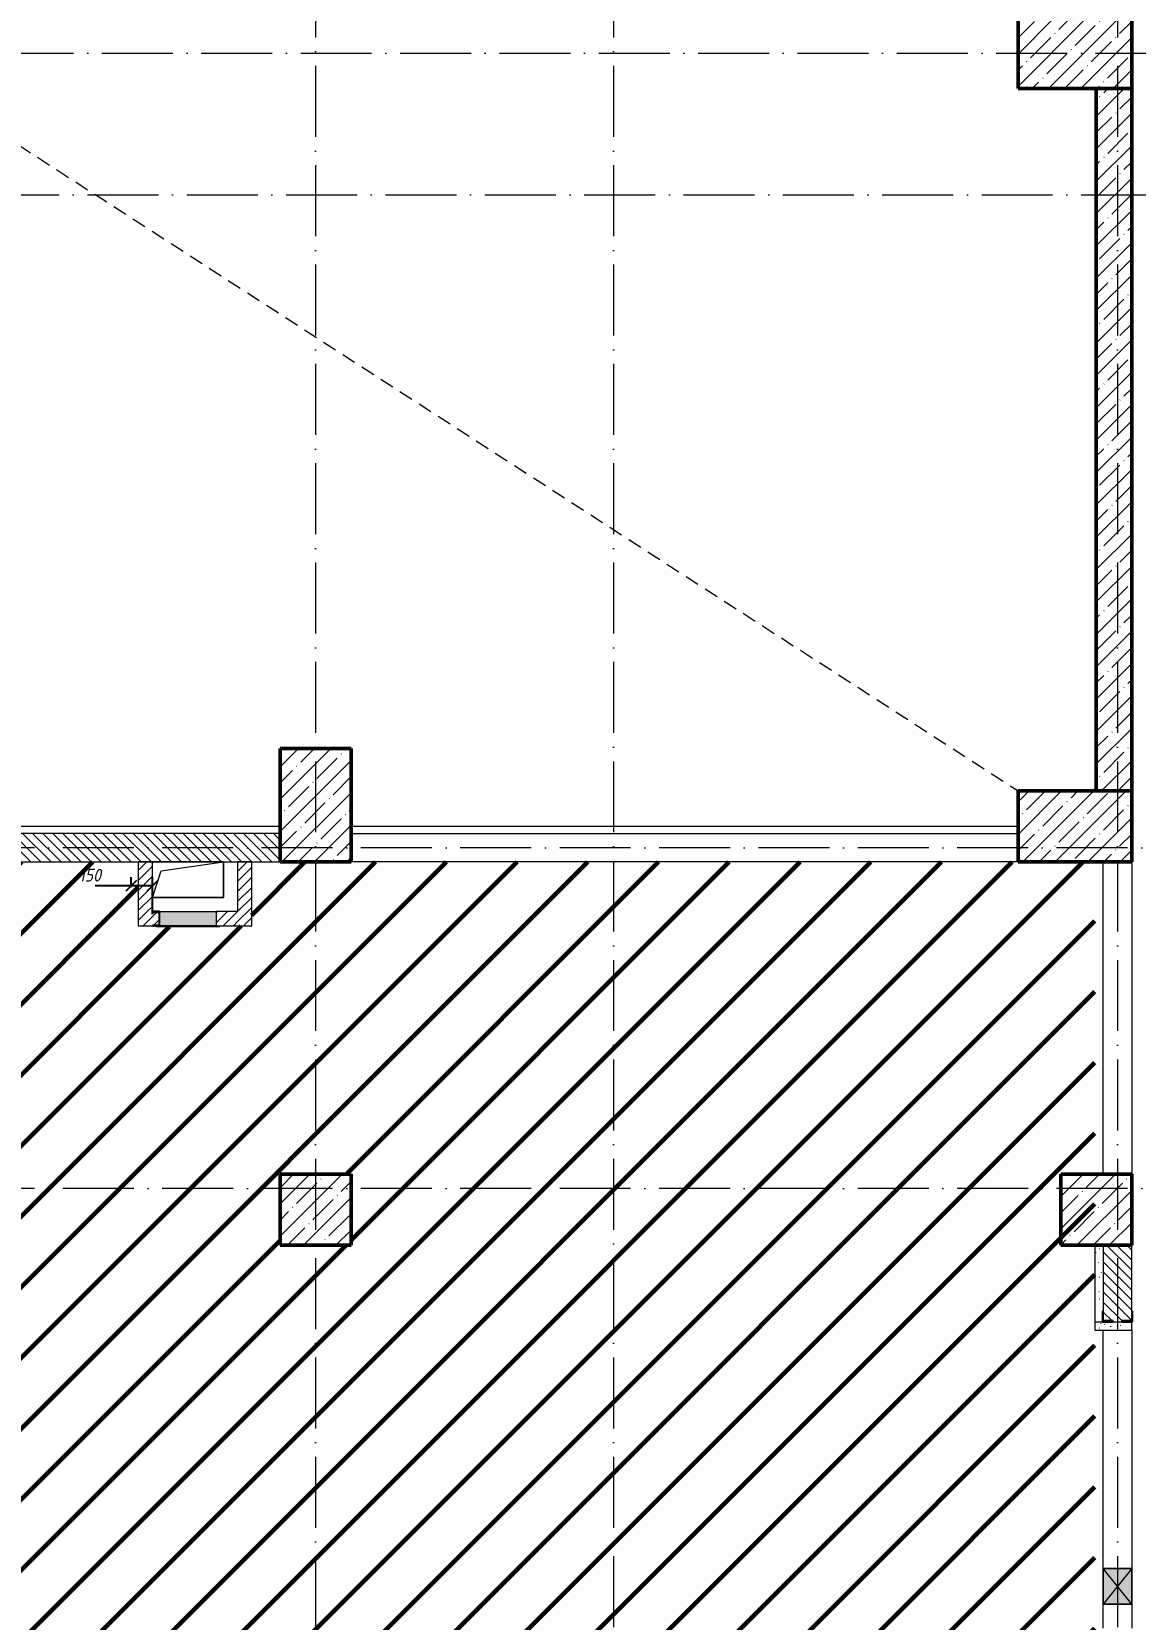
# Model space of a CAD drawing. Header units: millimetres. Extents: x -606178 to 312196, y -19338 to 632709.
# Drawn here: x -197951 to -190176, y 516339 to 527525 of the extents above; entities that cross this region are included whole.
import ezdxf

# ---------------------------------------------------------------- set-up
doc = ezdxf.new("R2010")
doc.units = ezdxf.units.MM
doc.linetypes.add('200_ШТРИХ_ш1п0_6_', pattern=[160, 100, -60])
doc.linetypes.add('50_200_ШТРИХ_1Т_ш5_п1_п1_', pattern=[700, 500, -100, 0, -100])
for name, color, linetype, lineweight in [('6.4.1) Окр пт с инж. ПТ2.16', 3, 'Continuous', 60), ('A-____-____-DIMS', 7, 'Continuous', 9), ('A-DETL-____-OTLN-3', 7, '200_ШТРИХ_ш1п0_6_', 9), ('A-DETL-GENF-OTLN', 7, 'Continuous', 9), ('A-FLOR-____-OTLN', 7, 'Continuous', 9), ('A-GENM-____-MCUT', 7, 'Continuous', 25), ('A-GENM-____-OTLN', 7, 'Continuous', 9), ('A-GENM-____-OTLN-1', 7, 'Continuous', 25), ('A-GLAZ-____-OTLN', 7, 'Continuous', 9), ('A-WALL-____-MCUT', 7, 'Continuous', 13), ('A-WALL-____-MCUT-2', 7, 'Continuous', 50), ('A-WALL-____-PATT-1', 7, 'Continuous', 9), ('A-WALL-FNSH-MCUT-1', 7, 'Continuous', 9), ('I-WALL-____-OTLN', 7, 'Continuous', 9), ('S-COLS-____-MCUT', 7, 'Continuous', 50), ('S-COLS-____-OTLN', 7, 'Continuous', 9), ('S-GRID-____-OTLN-1', 7, '50_200_ШТРИХ_1Т_ш5_п1_п1_', 9)]:
    doc.layers.add(name, color=color, linetype=linetype, lineweight=lineweight)
doc.layers.add('A-GLAZ-____-OTLN-1', color=7, linetype='Continuous', lineweight=9, true_color=0xc0c0c0)
doc.layers.add('A-WALL-____-PATT-2', color=7, linetype='Continuous', lineweight=9, true_color=0x787878)
doc.styles.add('ISOCPEUR_I_7', font='isocpeui.ttf', dxfattribs={"width": 0.9, "height": 90})
doc.dimstyles.new('ISO-1_8_0_9К_СРЕДНИЙ_Кладочные_1', dxfattribs={"dimscale": 304.8, "dimtxt": 89.638306, "dimasz": 0.246063, "dimexe": 0.19685, "dimexo": 0, "dimgap": 0, "dimtad": 1, "dimdec": 3, "dimrnd": 0.001, "dimdsep": 46, "dimtxsty": 'ISOCPEUR_I_7', "dimblk1": 'OBLIQUE', "dimblk2": 'OBLIQUE', "dimsah": 1, "dimcen": 0.09, "dimdle": 0.19685, "dimazin": 0, "dimtfac": 1, "dimtdec": 4, "dimtix": 1, "dimtmove": 0, "dimatfit": 3, "dimfxl": 1, "dimtvp": 1, "dimtolj": 1, "dimtzin": 0, "dimarcsym": 2})
pattern_1 = [(45, (-264901.3, 451794.26), (-35.35534, 35.35534), [])]
pattern_2 = [(135, (-264901.3, 451794.26), (-35.35534, -35.35534), [])]
pattern_3 = [(0, (-264901.3, 451794.26), (203.2, 50.8), [3.353, -149.047, 3.353, -149.047, -812.8]), (0, (-264901.3, 451794.26), (203.2, 50.8), [-304.8, 3.353, -301.447, 3.353, -149.047, -355.6]), (0, (-264901.3, 451794.26), (203.2, 50.8), [-762, 3.353, -98.247, 3.353, -250.647]), (120, (-264825.1, 451819.66), (-145.59409, 150.576362), [3.353, -149.047, 3.353, -149.047, -812.8]), (120, (-264825.1, 451819.66), (-145.59409, 150.576362), [-304.8, 3.353, -301.447, 3.353, -149.047, -355.6]), (120, (-264825.1, 451819.66), (-145.59409, 150.576362), [-762, 3.353, -98.247, 3.353, -250.647]), (240, (-264799.7, 451921.26), (-57.60591, -201.376362), [3.353, -149.047, 3.353, -149.047, -812.8]), (240, (-264799.7, 451921.26), (-57.60591, -201.376362), [-304.8, 3.353, -301.447, 3.353, -149.047, -355.6]), (240, (-264799.7, 451921.26), (-57.60591, -201.376362), [-762, 3.353, -98.247, 3.353, -250.647])]

# ---------------------------------------------------------------- blocks, each defined once
blk = doc.blocks.new('BSC_Колонна _Прямоугольная - 500х800-V83-АР1_План отверстий 2 этажа в осях 1-64_Ю-ЯЯ')
at = {"layer": 'S-COLS-____-OTLN'}
h = blk.add_hatch(dxfattribs=at)
h.set_pattern_fill('FP_96', color=256, style=0, pattern_type=2)
h.set_pattern_definition([(315, (-75581.04, 74300), (114.04925, 114.04925), []), (315, (-75581.04, 74185.95), (114.04925, 114.04925), [201.613, -40.323, 3.353, -36.97])])
h.paths.add_polyline_path([(-250, 400), (-250, -400), (250, -400), (250, 400)], flags=0)
at = {"layer": 'S-COLS-____-MCUT'}
for p, q in [((250, 400), (-250, 400)), ((-250, 400), (-250, -400)), ((250, -400), (250, 400)), ((-250, -400), (250, -400))]:
    blk.add_line(p, q, dxfattribs=at)
blk = doc.blocks.new('BSC_Колонна _Прямоугольная - 500х800-V84-АР1_План отверстий 2 этажа в осях 1-64_Ю-ЯЯ')
at = {"layer": 'S-COLS-____-OTLN'}
h = blk.add_hatch(dxfattribs=at)
h.set_pattern_fill('FP_97', color=256, style=0, pattern_type=2)
h.set_pattern_definition([(315, (-70131.04, 74300), (114.04925, 114.04925), []), (315, (-70131.04, 74185.95), (114.04925, 114.04925), [201.613, -40.323, 3.353, -36.97])])
h.paths.add_polyline_path([(-250, -400), (250, -400), (250, 400), (-250, 400), (-250, 80)], flags=0)
at = {"layer": 'S-COLS-____-MCUT'}
for p, q in [((250, 400), (-250, 400)), ((-250, 400), (-250, -400)), ((250, -400), (250, 400)), ((-250, -400), (250, -400))]:
    blk.add_line(p, q, dxfattribs=at)
blk = doc.blocks.new('BSC_Колонна _Прямоугольная - 500х800-V88-АР1_План отверстий 2 этажа в осях 1-64_Ю-ЯЯ')
at = {"layer": 'S-COLS-____-OTLN'}
h = blk.add_hatch(dxfattribs=at)
h.set_pattern_fill('FP_101', color=256, style=0, pattern_type=2)
h.set_pattern_definition([(225, (68950, 70281.04), (114.04925, -114.04925), []), (225, (68835.95, 70281.04), (114.04925, -114.04925), [201.613, -40.323, 3.353, -36.97])])
h.paths.add_polyline_path([(250, 400), (-250, 400), (-250, -400), (250, -400)], flags=0)
at = {"layer": 'S-COLS-____-MCUT'}
for p, q in [((250, 400), (-250, 400)), ((-250, 400), (-250, -400)), ((250, -400), (250, 400)), ((-250, -400), (250, -400))]:
    blk.add_line(p, q, dxfattribs=at)
blk = doc.blocks.new('BSC_Колонна _Прямоугольная - 500х500-V145-АР1_План отверстий 2 этажа в осях 1-64_Ю-ЯЯ')
at = {"layer": 'S-COLS-____-OTLN'}
h = blk.add_hatch(dxfattribs=at)
h.set_pattern_fill('FP_158', color=256, style=0, pattern_type=2)
h.set_pattern_definition([(45, (-74450, -67431.04), (-114.04925, 114.04925), []), (45, (-74335.95, -67431.04), (-114.04925, 114.04925), [201.613, -40.323, 3.353, -36.97])])
h.paths.add_polyline_path([(-250, -250), (250, -250), (250, 250), (-250, 250)], flags=0)
at = {"layer": 'S-COLS-____-MCUT'}
for p, q in [((250, 250), (-250, 250)), ((-250, 250), (-250, -250)), ((250, -250), (250, 250)), ((-250, -250), (250, -250))]:
    blk.add_line(p, q, dxfattribs=at)
blk = doc.blocks.new('BSC_Колонна _Прямоугольная - 500х500-V146-АР1_План отверстий 2 этажа в осях 1-64_Ю-ЯЯ')
at = {"layer": 'S-COLS-____-OTLN'}
h = blk.add_hatch(dxfattribs=at)
h.set_pattern_fill('FP_159', color=256, style=0, pattern_type=2)
h.set_pattern_definition([(45, (-68950, -67431.04), (-114.04925, 114.04925), []), (45, (-68835.95, -67431.04), (-114.04925, 114.04925), [201.613, -40.323, 3.353, -36.97])])
h.paths.add_polyline_path([(-250, -250), (250, -250), (250, 250), (-250, 250)], flags=0)
at = {"layer": 'S-COLS-____-MCUT'}
for p, q in [((250, 250), (-250, 250)), ((-250, 250), (-250, -250)), ((250, -250), (250, 250)), ((-250, -250), (250, -250))]:
    blk.add_line(p, q, dxfattribs=at)
blk = doc.blocks.new('Фахверк_СКБ_Уголок - 200_3550-28267367-АР1_План отверстий 2 этажа в осях 1-64_Ю-ЯЯ')
at = {"layer": 'A-GENM-____-MCUT'}
for p, q in [((200, 156), (125, 156)), ((125, 156), (125, 81)), ((131, 81), (131, 150)), ((131, 150), (200, 150)), ((200, 150), (200, 156)), ((125, 81), (131, 81)), ((131, 19), (125, 19)), ((125, 19), (125, -56)), ((131, -50), (131, 19)), ((125, -56), (200, -56)), ((200, -50), (131, -50)), ((200, -56), (200, -50))]:
    blk.add_line(p, q, dxfattribs=at)
blk = doc.blocks.new('AR_Отверстие Ниша - Лючок-32403922-АР1_План отверстий 2 этажа в осях 1-64_Ю-ЯЯ')
at = {"layer": 'A-GLAZ-____-OTLN'}
blk.add_hatch(color=256, dxfattribs=at).paths.add_polyline_path([(-200, 50), (-200, -50), (200, -50), (200, 50)], flags=0)
for p, q in [((-200, 50), (200, 50)), ((-200, -50), (-200, 50)), ((200, -50), (-200, -50))]:
    blk.add_line(p, q, dxfattribs=at)
blk = doc.blocks.new('Л_Общий_Лючок - Лючок-29741325-АР1_План отверстий 2 этажа в осях 1-64_Ю-ЯЯ')
at = {"layer": 'A-GLAZ-____-OTLN-1'}
blk.add_hatch(color=256, dxfattribs=at).paths.add_polyline_path([(-3, -6), (424, -6), (424, 0), (-24, 0), (-24, -6)], flags=0)
at = {"layer": 'A-GLAZ-____-OTLN'}
for p, q in [((-24, 0), (-24, -6)), ((424, 0), (424, -6)), ((-24, -6), (424, -6))]:
    blk.add_line(p, q, dxfattribs=at)
blk = doc.blocks.new('154_Фахверк_СКБ_Швеллер - Тип_100_3960_зеркало-29769493-АР1_План отверстий 2 этажа в осях 1-64_Ю-ЯЯ')
at = {"layer": 'A-GENM-____-MCUT'}
for p, q in [((175, 50), (125, 50)), ((125, 50), (125, -50)), ((128, 47), (175, 47)), ((128, -47), (128, 47)), ((175, 47), (175, 50)), ((125, -50), (175, -50)), ((175, -47), (128, -47)), ((175, -50), (175, -47))]:
    blk.add_line(p, q, dxfattribs=at)
blk = doc.blocks.new('AR_Отверстие прямоугольное _в плите_ - AR_Отверстие прямоугольное _в плите_-V163-АР1_План отверстий 2 этажа в осях 1-64_Ю-ЯЯ')
at = {"layer": 'A-GENM-____-OTLN'}
for p, q in [((250, 125), (-250, 125)), ((-188, 63), (250, 125)), ((250, -125), (250, 125)), ((-250, -125), (-188, 63)), ((-250, -125), (250, -125))]:
    blk.add_line(p, q, dxfattribs=at)
blk = doc.blocks.new('AR_Отверстие прямоугольное _в стене__БезПР - AR_Отверстие прямоугольное _в стене__БезПР-36392898-АР1_План отверстий 2 этажа в осях 1-64_Ю-ЯЯ')
at = {"layer": 'A-GLAZ-____-OTLN'}
blk.add_hatch(color=256, dxfattribs=at).paths.add_polyline_path([(125, 100), (-125, 100), (-125, -100), (125, -100)], flags=0)
at = {"layer": 'A-DETL-GENF-OTLN'}
for p, q in [((-125, -100), (-125, 100)), ((-125, 100), (125, 100)), ((125, 100), (-125, -100)), ((-125, 100), (125, -100)), ((125, 100), (-125, 100)), ((-125, 100), (-125, -100)), ((125, 100), (125, -100)), ((125, -100), (125, 100)), ((125, -100), (-125, -100)), ((-125, -100), (125, -100))]:
    blk.add_line(p, q, dxfattribs=at)
blk = doc.blocks.new('_Oblique')
at = {"color": 0, "linetype": 'ByBlock', "lineweight": -2}
blk.add_line((-0.5, -0.5), (0.5, 0.5), dxfattribs=at)
blk = doc.blocks.new('*D4818')
at = {"layer": 'A-____-____-DIMS', "color": 0, "lineweight": -2, "transparency": 16777216}
for p, q in [((-197251, 521498), (-197251, 521567)), ((-197101, 521308), (-197101, 521567)), ((-197251, 521507), (-197505, 521507)), ((-197101, 521507), (-197311, 521507))]:
    blk.add_line(p, q, dxfattribs=at)
at = {"layer": 'Defpoints', "color": 0, "transparency": 16777216}
for p in [(-197251, 521498), (-197101, 521507), (-197101, 521308)]:
    blk.add_point(p, dxfattribs=at)
at = {"layer": 'A-____-____-DIMS', "color": 0, "lineweight": -2, "transparency": 16777216, "xscale": 75, "yscale": 75, "zscale": 75, "rotation": 180}
blk.add_blockref('_Oblique', (-197251, 521507), dxfattribs=at)
at = {"layer": 'A-____-____-DIMS', "color": 0, "lineweight": -2, "transparency": 16777216, "xscale": 75, "yscale": 75, "zscale": 75}
blk.add_blockref('_Oblique', (-197101, 521507), dxfattribs=at)
at = {"layer": 'A-____-____-DIMS', "color": 0, "transparency": 16777216, "insert": (-197619, 521627), "char_height": 90, "width": 368.21, "attachment_point": 1, "line_spacing_factor": 1.149209, "style": 'ISOCPEUR_I_7'}
blk.add_mtext('\\A1;150', dxfattribs=at)

msp = doc.modelspace()

# ---------------------------------------------------------------- hatches: boundary and pattern name
at = {"layer": '6.4.1) Окр пт с инж. ПТ2.16'}
h = msp.add_hatch(dxfattribs=at)
h.set_pattern_fill('ANSI31', color=256, scale=111)
h.paths.add_polyline_path([(-190461.3011, 521675.3011), (-191001.3011, 521675.3011), (-195701.3011, 521675.3011), (-196201.3011, 521675.3011), (-196401.3011, 521675.3011), (-196401.3011, 521225.3011), (-196627.3011, 521225.3011), (-196627.3011, 521219.3011), (-197075.3011, 521219.3011), (-197201.3011, 521225.3011), (-197201.3011, 521675.3011), (-200651.3011, 521675.3011), (-200651.3011, 521175.3011), (-201151.3011, 521175.3011), (-201151.3011, 519475.3011), (-200651.3011, 519475.3011), (-200651.3011, 518975.3011), (-201151.3011, 518975.3011), (-201651.3011, 518975.3011), (-202951.3011, 518975.3011), (-203951.3011, 518975.3011), (-204951.3011, 518975.3011), (-205449.8983, 518975.3011), (-205649.8983, 518975.3011), (-206101.3011, 518975.3011), (-207801.3011, 518975.3011), (-207801.3011, 518175.3011), (-208076.3011, 518175.3011), (-208976.3011, 518175.3011), (-209251.3011, 518175.3011), (-209251.3011, 518975.3011), (-210601.3011, 518975.3011), (-211099.8983, 518975.3011), (-211299.8983, 518975.3011), (-211751.3011, 518975.3011), (-212101.3011, 518975.3011), (-212101.3011, 518375.3011), (-212201.3011, 518375.3011), (-212251.3011, 518375.3011), (-212251.3011, 518475.3011), (-213351.3011, 518475.3011), (-213351.3011, 518375.3011), (-213651.3011, 518375.3011), (-214601.3011, 518375.3011), (-214701.3011, 518375.3011), (-214701.3011, 518975.3011), (-214701.3011, 519225.3011), (-214901.3011, 519225.3011), (-214901.3011, 519325.3011), (-217351.3011, 519325.3011), (-219151.3011, 519325.3011), (-219151.3011, 519075.3011), (-219401.3011, 519075.3011), (-219401.3011, 514975.3011), (-219151.3011, 514975.3011), (-218826.3011, 514975.3011), (-218826.3011, 514981.3011), (-218751.3011, 514981.3011), (-218316.3011, 514975.3011), (-217466.3011, 514975.3011), (-217126.3011, 514975.3011), (-217126.3011, 514981.3011), (-217057.3011, 514981.3011), (-217051.3011, 514981.3011), (-216976.3011, 514981.3011), (-216651.3011, 514975.3011), (-216151.3011, 514975.3011), (-214526.3011, 514975.3011), (-214526.3011, 514981.3011), (-214451.3011, 514981.3011), (-214445.3011, 514981.3011), (-214376.3011, 514981.3011), (-214291.3011, 514975.3011), (-213891.3011, 514975.3011), (-213751.3011, 514975.3011), (-213751.3011, 514981.3011), (-213676.3011, 514981.3011), (-213526.3011, 514975.3011), (-213526.3011, 514981.3011), (-213451.3011, 514981.3011), (-213271.3011, 514975.3011), (-212971.3011, 514975.3011), (-212751.3011, 514975.3011), (-212751.3011, 514981.3011), (-212676.3011, 514981.3011), (-212526.3011, 514975.3011), (-212526.3011, 514981.3011), (-212451.3011, 514981.3011), (-211751.3011, 514975.3011), (-211751.3011, 514981.3011), (-211676.3011, 514981.3011), (-211526.3011, 514975.3011), (-211526.3011, 514981.3011), (-211451.3011, 514981.3011), (-210751.3011, 514975.3011), (-210751.3011, 514981.3011), (-210651.3011, 514981.3011), (-210651.3011, 514975.3011), (-210151.3011, 514975.3011), (-209826.3011, 514975.3011), (-209826.3011, 514981.3011), (-209751.3011, 514981.3011), (-209401.3011, 514975.3011), (-208551.3011, 514975.3011), (-208126.3011, 514975.3011), (-208126.3011, 514981.3011), (-208057.3011, 514981.3011), (-208051.3011, 514981.3011), (-207976.3011, 514981.3011), (-207651.3011, 514975.3011), (-207151.3011, 514975.3011), (-206651.3011, 514975.3011), (-206151.3011, 514975.3011), (-204426.3011, 514975.3011), (-204426.3011, 514981.3011), (-204351.3011, 514981.3011), (-204345.3011, 514981.3011), (-204321.3011, 514975.3011), (-204351.3011, 514975.3011), (-204351.3011, 514935.3011), (-204346.3011, 514935.3011), (-204346.3011, 514775.3011), (-202551.3011, 514775.3011), (-202551.3011, 514844.3011), (-202551.3011, 514906.3011), (-202551.3011, 514981.3011), (-202476.3011, 514981.3011), (-201651.3011, 514975.3011), (-201151.3011, 514975.3011), (-200626.3011, 514975.3011), (-200626.3011, 514981.3011), (-200551.3011, 514981.3011), (-200545.3011, 514981.3011), (-200476.3011, 514981.3011), (-199826.3011, 514975.3011), (-199576.3011, 514975.3011), (-199476.3011, 514975.3011), (-199476.3011, 514981.3011), (-199407.3011, 514981.3011), (-199401.3011, 514981.3011), (-199326.3011, 514981.3011), (-198201.3011, 514975.3011), (-197751.3011, 514975.3011), (-196151.3011, 514975.3011), (-195651.3011, 514975.3011), (-193326.3011, 514975.3011), (-193326.3011, 514981.3011), (-193251.3011, 514981.3011), (-193245.3011, 514981.3011), (-193176.3011, 514981.3011), (-191651.3011, 514975.3011), (-191651.3011, 514981.3011), (-191576.3011, 514981.3011), (-190461.3011, 514977.2562)])
h.paths.add_polyline_path([(-196201.3011, 518975.3011), (-196201.3011, 519475.3011), (-195701.3011, 519475.3011), (-195701.3011, 518975.3011)], flags=16)
at = {"layer": 'A-WALL-____-PATT-1'}
h = msp.add_hatch(dxfattribs=at)
h.set_pattern_fill('FP_13', color=256, style=0, pattern_type=2)
h.set_pattern_definition([(45, (-264901.3, 451794.26), (-114.04925, 114.04925), []), (45, (-264787.25, 451794.26), (-114.04925, 114.04925), [201.612, -40.322, 3.353, -36.97])])
h.paths.add_polyline_path([(-190201.3011, 522175.3011), (-190201.3011, 527125.3011), (-190451.3011, 527125.3011), (-190451.3011, 522175.3011)], flags=0)
h = msp.add_hatch(dxfattribs=at)
h.set_pattern_fill('FP_6', color=256, style=0, pattern_type=2)
h.set_pattern_definition(pattern_2)
h.paths.add_polyline_path([(-196201.3011, 521675.3011), (-196201.3011, 521875.3011), (-201651.3011, 521875.3011), (-201651.3011, 521675.3011), (-197751.4568, 521675.3011)], flags=0)
h = msp.add_hatch(dxfattribs=at)
h.set_pattern_fill('FP_5', color=256, style=0, pattern_type=2)
h.set_pattern_definition(pattern_1)
h.paths.add_polyline_path([(-197101.3011, 521325.3011), (-197101.3011, 521675.3011), (-197201.3011, 521675.3011), (-197201.3011, 521325.3011)], flags=0)
h = msp.add_hatch(dxfattribs=at)
h.set_pattern_fill('FP_5', color=256, style=0, pattern_type=2)
h.set_pattern_definition(pattern_1)
h.paths.add_polyline_path([(-196401.3011, 521225.3011), (-196401.3011, 521675.3011), (-196501.3011, 521675.3011), (-196501.3011, 521225.3011)], flags=0)
h = msp.add_hatch(dxfattribs=at)
h.set_pattern_fill('FP_5', color=256, style=0, pattern_type=2)
h.set_pattern_definition(pattern_1)
h.paths.add_polyline_path([(-197101.3011, 521225.3011), (-197101.3011, 521228.3011), (-197054.3011, 521228.3011), (-197054.3011, 521322.3011), (-197101.3011, 521322.3011), (-197101.3011, 521325.3011), (-197201.3011, 521325.3011), (-197201.3011, 521225.3011)], flags=0)
h.paths.add_polyline_path([(-196501.3011, 521225.3011), (-196501.3011, 521325.3011), (-196651.3011, 521325.3011), (-196651.3011, 521225.3011)], flags=0)
h = msp.add_hatch(dxfattribs=at)
h.set_pattern_fill('FP_6', color=256, style=0, pattern_type=2)
h.set_pattern_definition(pattern_2)
h.paths.add_polyline_path([(-190201.3011, 514975.3011), (-190201.3011, 516209.3011), (-190270.3011, 516209.3011), (-190270.3011, 516215.3011), (-190332.3011, 516215.3011), (-190332.3011, 516209.3011), (-190401.3011, 516209.3011), (-190401.3011, 514975.3011)], flags=0)
h.paths.add_polyline_path([(-190270.3011, 518435.3011), (-190270.3011, 518441.3011), (-190201.3011, 518441.3011), (-190201.3011, 518975.3011), (-190401.3011, 518975.3011), (-190401.3011, 518441.3011), (-190332.3011, 518441.3011), (-190332.3011, 518435.3011)], flags=0)
at = {"layer": 'A-WALL-____-PATT-2'}
h = msp.add_hatch(dxfattribs=at)
h.set_pattern_fill('FP_165', color=256, style=0, pattern_type=2)
h.set_pattern_definition(pattern_3)
h.paths.add_polyline_path([(-190401.3011, 514975.3011), (-190401.3011, 516140.3011), (-190407.3011, 516140.3011), (-190407.3011, 516215.3011), (-190461.3011, 516215.3011), (-190461.3011, 514975.3011)], flags=0)
h.paths.add_polyline_path([(-190461.3011, 518435.3011), (-190407.3011, 518435.3011), (-190407.3011, 518510.3011), (-190401.3011, 518510.3011), (-190401.3011, 518975.3011), (-190461.3011, 518975.3011), (-190461.3011, 518441.3011)], flags=0)
h = msp.add_hatch(dxfattribs=at)
h.set_pattern_fill('FP_165', color=256, style=0, pattern_type=2)
h.set_pattern_definition(pattern_3)
h.paths.add_polyline_path([(-190401.3011, 518375.3011), (-190201.3011, 518375.3011), (-190201.3011, 518435.3011), (-190461.3011, 518435.3011), (-190461.3011, 518375.3011), (-190407.3011, 518375.3011)], flags=0)

# ---------------------------------------------------------------- linework, layer by layer
at = {"layer": 'A-DETL-____-OTLN-3'}
msp.add_line((-213901.3011, 536975.3011), (-191001.3011, 522175.3011), dxfattribs=at)
at = {"layer": 'A-FLOR-____-OTLN'}
for p, q in [((-196201.3011, 521925.3011), (-201651.3011, 521925.3011)), ((-191001.3011, 521925.3011), (-195701.3011, 521925.3011)), ((-197101.3011, 521674.9536), (-196601.3011, 521674.9536)), ((-196601.3011, 521674.9536), (-196601.3011, 521424.9536)), ((-196601.3011, 521424.9536), (-197101.3011, 521424.9536))]:
    msp.add_line(p, q, dxfattribs=at)
at = {"layer": 'A-WALL-____-MCUT'}
for p, q in [((-196201.3011, 521875.3011), (-201651.3011, 521875.3011)), ((-201651.3011, 521675.3011), (-196201.3011, 521675.3011)), ((-190401.3011, 518975.3011), (-190401.3011, 518510.3011)), ((-190201.3011, 518510.3011), (-190201.3011, 518975.3011)), ((-190332.3011, 518435.3011), (-190270.3011, 518435.3011))]:
    msp.add_line(p, q, dxfattribs=at)
at = {"layer": 'A-WALL-____-MCUT-2'}
for p, q in [((-190451.3011, 527125.3011), (-190451.3011, 522175.3011)), ((-190201.3011, 522175.3011), (-190201.3011, 527125.3011))]:
    msp.add_line(p, q, dxfattribs=at)
at = {"layer": 'A-WALL-FNSH-MCUT-1'}
for p, q in [((-197101.3011, 521675.3011), (-197201.3011, 521675.3011)), ((-197201.3011, 521675.3011), (-197201.3011, 521225.3011)), ((-197101.3011, 521325.3011), (-197101.3011, 521675.3011)), ((-196501.3011, 521675.3011), (-196501.3011, 521325.3011)), ((-196401.3011, 521675.3011), (-196501.3011, 521675.3011)), ((-196401.3011, 521225.3011), (-196401.3011, 521675.3011)), ((-196501.3011, 521325.3011), (-196651.3011, 521325.3011)), ((-197201.3011, 521225.3011), (-197101.3011, 521225.3011)), ((-196651.3011, 521225.3011), (-196401.3011, 521225.3011)), ((-190461.3011, 518975.3011), (-190461.3011, 518375.3011)), ((-190461.3011, 518435.3011), (-190407.3011, 518435.3011)), ((-190201.3011, 518375.3011), (-190201.3011, 518435.3011)), ((-190461.3011, 518375.3011), (-190201.3011, 518375.3011))]:
    msp.add_line(p, q, dxfattribs=at)
at = {"layer": 'I-WALL-____-OTLN'}
for p, q in [((-195701.3011, 521875.3011), (-191001.3011, 521875.3011)), ((-191001.3011, 521675.3011), (-195701.3011, 521675.3011)), ((-190401.3011, 519475.3011), (-190401.3011, 521675.3011)), ((-190201.3011, 521675.3011), (-190201.3011, 519475.3011)), ((-190401.3011, 516695.3011), (-190401.3011, 518375.3011)), ((-190201.3011, 518375.3011), (-190201.3011, 516695.3011)), ((-190401.3011, 516275.3011), (-190401.3011, 516445.3011)), ((-190201.3011, 516445.3011), (-190201.3011, 516275.3011))]:
    msp.add_line(p, q, dxfattribs=at)
at = {"layer": 'S-GRID-____-OTLN-1'}
for p, q in [((-195951.3011, 542687.1106), (-195951.3011, 504685.847)), ((-193851.3011, 542687.1106), (-193851.3011, 491375.8881)), ((-190301.3011, 542687.1106), (-190301.3011, 491375.8881)), ((-215659.2834, 527375.3011), (-160826.8945, 527375.3011)), ((-230463.8551, 526375.3011), (-160826.8945, 526375.3011)), ((-160826.8945, 521775.3011), (-215659.2834, 521775.3011)), ((-160826.8945, 519375.3011), (-269570.0713, 519375.3011))]:
    msp.add_line(p, q, dxfattribs=at)

# ---------------------------------------------------------------- block references
at = {"layer": 'A-GENM-____-OTLN'}
msp.add_blockref('AR_Отверстие прямоугольное _в плите_ - AR_Отверстие прямоугольное _в плите_-V163-АР1_План отверстий 2 этажа в осях 1-64_Ю-ЯЯ', (-196851.3011, 521549.9536), dxfattribs=at)
at = {"layer": 'A-GENM-____-OTLN-1'}
for name, p, rotation in [('154_Фахверк_СКБ_Швеллер - Тип_100_3960_зеркало-29769493-АР1_План отверстий 2 этажа в осях 1-64_Ю-ЯЯ', (-196926.3011, 521275.3011), 180), ('Фахверк_СКБ_Уголок - 200_3550-28267367-АР1_План отверстий 2 этажа в осях 1-64_Ю-ЯЯ', (-190251.3011, 518310.3011), 89.99999999999986)]:
    msp.add_blockref(name, p, dxfattribs=dict(at, rotation=rotation))
at = {"layer": 'A-GLAZ-____-OTLN'}
for name, p, rotation in [('AR_Отверстие Ниша - Лючок-32403922-АР1_План отверстий 2 этажа в осях 1-64_Ю-ЯЯ', (-196851.3011, 521275.3011), 180), ('AR_Отверстие прямоугольное _в стене__БезПР - AR_Отверстие прямоугольное _в стене__БезПР-36392898-АР1_План отверстий 2 этажа в осях 1-64_Ю-ЯЯ', (-190301.3011, 516570.3011), 269.9999999999998)]:
    msp.add_blockref(name, p, dxfattribs=dict(at, rotation=rotation))
msp.add_blockref('Л_Общий_Лючок - Лючок-29741325-АР1_План отверстий 2 этажа в осях 1-64_Ю-ЯЯ', (-197051.3011, 521225.3011), dxfattribs=at)
at = {"layer": 'S-COLS-____-OTLN'}
for name, p, rotation in [('BSC_Колонна _Прямоугольная - 500х800-V83-АР1_План отверстий 2 этажа в осях 1-64_Ю-ЯЯ', (-190601.3011, 527375.3011), 89.9999999999999), ('BSC_Колонна _Прямоугольная - 500х800-V88-АР1_План отверстий 2 этажа в осях 1-64_Ю-ЯЯ', (-195951.3011, 522075.3011), 180), ('BSC_Колонна _Прямоугольная - 500х800-V84-АР1_План отверстий 2 этажа в осях 1-64_Ю-ЯЯ', (-190601.3011, 521925.3011), 89.9999999999999)]:
    msp.add_blockref(name, p, dxfattribs=dict(at, rotation=rotation))
for name, p in [('BSC_Колонна _Прямоугольная - 500х500-V146-АР1_План отверстий 2 этажа в осях 1-64_Ю-ЯЯ', (-195951.3011, 519225.3011)), ('BSC_Колонна _Прямоугольная - 500х500-V145-АР1_План отверстий 2 этажа в осях 1-64_Ю-ЯЯ', (-190451.3011, 519225.3011))]:
    msp.add_blockref(name, p, dxfattribs=at)

# ---------------------------------------------------------------- dimensions: what is measured, and where the dimension line sits
at = {"layer": 'A-____-____-DIMS'}
dim = msp.add_linear_dim(base=(-197101.3011, 521507.4367), p1=(-197251.3011, 521498.3407), p2=(-197101.3011, 521308.3508), dimstyle='ISO-1_8_0_9К_СРЕДНИЙ_Кладочные_1', override={"dimpost": '<>', "dimfxl": 242.066402}, dxfattribs=at)
dim.commit()
dim.dimension.update_dxf_attribs({"geometry": '*D4818', "text_midpoint": (-197434.9432, 521507.4367), "dimtype": 160})

doc.saveas('drawing.dxf')
